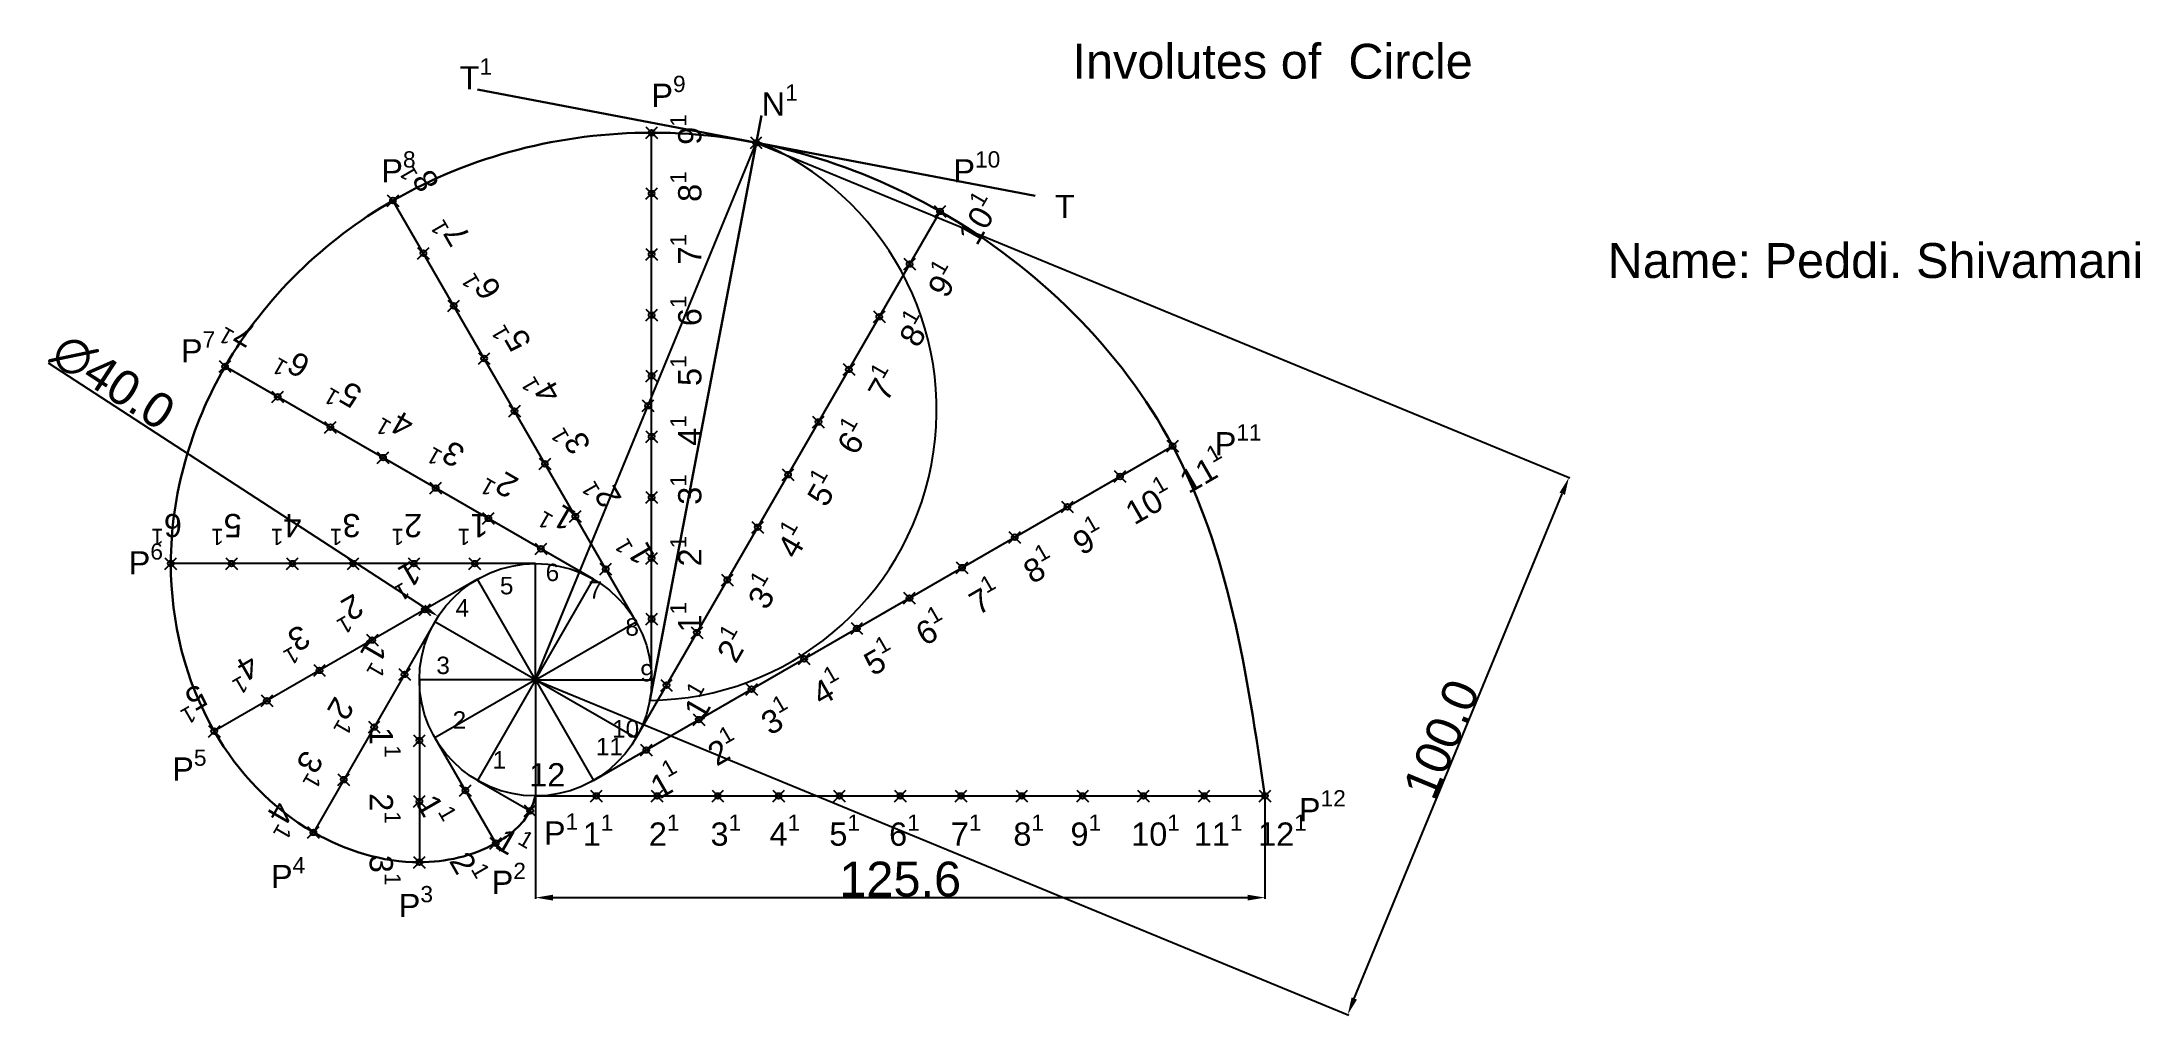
# Model space of a CAD drawing. Header units: millimetres. Extents: x 35 to 396, y 91 to 258.
import ezdxf

# ---------------------------------------------------------------- set-up
doc = ezdxf.new("R2010")
doc.units = ezdxf.units.MM
doc.header["$MEASUREMENT"] = 0
doc.header["$PDMODE"] = 35
doc.header["$PDSIZE"] = -3
doc.styles.get("Standard").update_dxf_attribs({"font": 'arial.ttf'})
doc.dimstyles.get("Standard").update_dxf_attribs({"dimtxt": 6, "dimasz": 3, "dimexe": 0.18, "dimexo": 0.0625, "dimgap": 0.09, "dimtad": 1, "dimdec": 1, "dimzin": 0, "dimdsep": 46, "dimtxsty": 'Standard', "dimcen": 0.09, "dimclrt": 2, "dimadec": 0, "dimazin": 0, "dimtfac": 1, "dimtdec": 1, "dimtofl": 0, "dimtmove": 0, "dimatfit": 3, "dimfxl": 1, "dimtolj": 1, "dimtzin": 0, "dimarcsym": 0})

# ---------------------------------------------------------------- blocks, each defined once
blk = doc.blocks.new('*D2')
at = {"color": 0, "lineweight": -2, "transparency": 16777216}
for p, q in [((120.05, 128.44), (120.05, 110.82)), ((245.65, 128.44), (245.65, 110.82)), ((123.05, 111), (242.65, 111))]:
    blk.add_line(p, q, dxfattribs=at)
at = {"color": 0, "transparency": 16777216}
for points in [[(123.05, 111.5), (123.05, 110.5), (120.05, 111)], [(242.65, 111.5), (242.65, 110.5), (245.65, 111)]]:
    blk.add_solid(points, dxfattribs=at)
at = {"layer": 'Defpoints', "color": 0, "transparency": 16777216}
for p in [(120.05, 128.5), (245.65, 128.5), (245.65, 111)]:
    blk.add_point(p, dxfattribs=at)
at = {"color": 2, "transparency": 16777216, "insert": (182.85, 114.15), "char_height": 6, "attachment_point": 5}
blk.add_mtext('\\A1;125.6', dxfattribs=at)
blk = doc.blocks.new('*D3')
at = {"color": 0, "lineweight": -2, "transparency": 16777216}
for p, q in [((36.16, 203.07), (100.77, 161.04)), ((119.96, 148.5), (120.14, 148.5)), ((120.05, 148.41), (120.05, 148.59))]:
    blk.add_line(p, q, dxfattribs=at)
at = {"color": 0, "transparency": 16777216}
blk.add_solid([(101.05, 161.46), (100.5, 160.62), (103.29, 159.41)], dxfattribs=at)
at = {"layer": 'Defpoints', "color": 0, "transparency": 16777216}
for p in [(103.29, 159.41), (136.82, 137.6)]:
    blk.add_point(p, dxfattribs=at)
at = {"color": 2, "transparency": 16777216, "insert": (47.31, 199.78), "char_height": 6, "attachment_point": 5, "rotation": 326.9551}
blk.add_mtext('\\A1;∅40.0', dxfattribs=at)
blk = doc.blocks.new('*D4')
at = {"color": 0, "lineweight": -2, "transparency": 16777216}
for p, q in [((158.11, 240.94), (298.16, 183.25)), ((261.04, 93.63), (296.85, 180.54)), ((120.02, 148.48), (260.07, 90.79))]:
    blk.add_line(p, q, dxfattribs=at)
at = {"color": 0, "lineweight": 25, "transparency": 16777216}
for points in [[(296.38, 180.73), (297.31, 180.35), (297.99, 183.32)], [(260.58, 93.82), (261.5, 93.44), (259.9, 90.85)]]:
    blk.add_solid(points, dxfattribs=at)
at = {"layer": 'Defpoints', "color": 0, "lineweight": 25, "transparency": 16777216}
for p in [(158.05, 240.96), (297.99, 183.32), (119.96, 148.5)]:
    blk.add_point(p, dxfattribs=at)
at = {"color": 2, "lineweight": 25, "transparency": 16777216, "insert": (276.03, 138.29), "char_height": 6, "attachment_point": 5, "rotation": 67.6107}
blk.add_mtext('\\A1;100.0', dxfattribs=at)

msp = doc.modelspace()

# ---------------------------------------------------------------- linework, layer by layer
at = {"color": 4, "lineweight": 30}
msp.add_line((110.05, 250.12), (206.06, 231.8), dxfattribs=at)
at = {"color": 2, "lineweight": 30, "true_color": 0xf1eb1f}
msp.add_line((158.95, 245.67), (139.74, 144.95), dxfattribs=at)
at = {"lineweight": 25}
for p, q in [((140.05, 148.5), (140.05, 242.7)), ((120.05, 148.59), (158.15, 241.19)), ((121.62, 152.4), (158.15, 241.19)), ((137.37, 158.5), (95.51, 231.02)), ((137.37, 138.5), (189.71, 229.15)), ((130.05, 165.82), (66.6, 202.45)), ((130.05, 131.18), (229.76, 188.75)), ((120.05, 168.5), (57.25, 168.5)), ((120.05, 148.5), (120.05, 168.5)), ((110.05, 165.82), (64.73, 139.65)), ((120.05, 148.5), (110.05, 165.82)), ((120.05, 148.5), (130.05, 165.82)), ((102.73, 158.5), (81.8, 122.24)), ((120.05, 148.5), (102.73, 158.5)), ((120.05, 148.5), (137.37, 158.5)), ((120.05, 148.5), (100.05, 148.5)), ((100.05, 148.5), (100.05, 117.1)), ((120.05, 148.5), (102.73, 138.5)), ((120.05, 148.5), (110.05, 131.18)), ((120.05, 148.5), (120.05, 128.5)), ((120.05, 148.5), (130.05, 131.18)), ((120.05, 148.5), (137.37, 138.5)), ((120.05, 148.5), (140.05, 148.5)), ((102.73, 138.5), (113.96, 119.06)), ((110.05, 131.18), (119.12, 125.95)), ((120.05, 128.5), (245.65, 128.5))]:
    msp.add_line(p, q, dxfattribs=at)
msp.add_circle((120.05, 148.5), 20, dxfattribs=at)
msp.add_arc((139.12, 194.95), 50, 270.7014, 67.6388, dxfattribs=at)
at = {"color": 32, "lineweight": 30, "true_color": 0xcd6928}
msp.add_open_spline([(120.05, 128.5), (119.78, 127.63), (118.7, 124.14), (111.84, 118.72), (98.25, 115.7), (79.19, 121.55), (61.72, 140.09), (54.36, 170.39), (64.62, 205.79), (95.19, 235.32), (142.01, 247.08), (193.48, 232.42), (236.66, 189.78), (242.57, 149.54), (245.65, 128.5)], degree=3, knots=[0, 0, 0, 0, 2.719826, 10.850369, 24.397407, 43.361769, 67.743731, 97.543419, 132.760901, 173.396216, 219.449391, 270.920444, 327.809388, 390.116232, 390.116232, 390.116232, 390.116232], dxfattribs=at)
at = {"lineweight": 25}
for p in [(140.05, 242.7), (158.05, 240.96), (95.51, 231.02), (140.05, 232.23), (189.71, 229.15), (100.74, 221.95), (140.05, 221.77), (184.47, 220.08), (105.97, 212.89), (140.05, 211.3), (179.24, 211.02), (66.6, 202.45), (111.21, 203.82), (174.01, 201.95), (140.05, 200.83), (75.67, 197.22), (116.44, 194.76), (139.43, 195.69), (84.73, 191.99), (168.77, 192.89), (93.8, 186.75), (140.05, 190.37), (229.76, 188.75), (121.67, 185.69), (163.54, 183.82), (220.7, 183.51), (102.86, 181.52), (140.05, 179.9), (111.93, 176.29), (126.91, 176.63), (211.63, 178.28), (158.31, 174.76), (202.57, 173.05), (120.99, 171.05), (140.05, 169.43), (57.25, 168.5), (67.72, 168.5), (78.19, 168.5), (88.65, 168.5), (99.12, 168.5), (109.59, 168.5), (132.14, 167.57), (153.07, 165.69), (193.5, 167.81), (184.44, 162.58), (100.99, 160.59), (140.05, 158.97), (91.93, 155.35), (147.84, 156.63), (175.38, 157.35), (166.31, 152.11), (82.86, 150.12), (97.5, 149.44), (142.61, 147.57), (157.25, 146.88), (73.8, 144.89), (64.73, 139.65), (92.27, 140.37), (148.18, 141.65), (100.05, 138.03), (139.12, 136.41), (87.03, 131.31), (107.97, 129.44), (100.05, 127.57), (119.12, 125.95), (130.52, 128.5), (140.99, 128.5), (151.45, 128.5), (161.92, 128.5), (172.39, 128.5), (182.85, 128.5), (193.32, 128.5), (203.79, 128.5), (214.25, 128.5), (224.72, 128.5), (235.19, 128.5), (245.65, 128.5), (81.8, 122.24), (113.2, 120.37), (100.05, 117.1)]:
    msp.add_point(p, dxfattribs=at)

# ---------------------------------------------------------------- texts
for s, p in [('Involutes of  Circle                 ', (212.5, 252)), ('Name: Peddi. Shivamani', (304.66, 217.69))]:
    msp.add_text(s, height=6, dxfattribs=at).set_placement(p)
at = {"color": 244, "lineweight": 25, "true_color": 0x991b1e}
for s, p in [('5', (113.92, 163.22)), ('6', (121.8, 165.5)), ('7', (129.18, 162.45)), ('4', (106.29, 159.4)), ('8', (135.53, 156.1)), ('3', (102.98, 149.49)), ('9', (138.08, 148.22)), ('2', (105.78, 140.09)), ('10', (133.24, 138.56)), ('11', (130.45, 135.51)), ('1', (112.65, 133.22))]:
    msp.add_text(s, height=3, dxfattribs=at).set_placement(p)
at = {"color": 6, "char_height": 4, "attachment_point": 1}
for s, insert, width in [('\\A1;T{\\H0.7x;\\S1^ ;}', (107, 255.5), 1.0002), ('\\A1;N{\\H0.7x;\\S1^ ;}', (159, 251), 5.1372), ('\\A1;T', (209.5, 232), 5.1372)]:
    msp.add_mtext(s, dxfattribs=dict(at, insert=insert, width=width))
at = {"color": 85, "true_color": 0x58ba48, "char_height": 4, "attachment_point": 1}
for s, insert in [('\\A1;P{\\H0.7x;\\S9^ ;}', (140, 252.5)), ('\\A1;P{\\H0.7x;\\S8^ ;}', (93.5, 239.5)), ('\\A1;P{\\H0.7x;\\S6^ ;}', (50, 172)), ('\\A1;P{\\H0.7x;\\S5^ ;}', (57.5, 136.5)), ('\\A1;P{\\H0.7x;\\S12^ ;}', (251.5, 129.5)), ('\\A1;P{\\H0.7x;\\S1^ ;}', (121.5, 125.5)), ('\\A1;P{\\H0.7x;\\S4^ ;}', (74.5, 118)), ('\\A1;P{\\H0.7x;\\S2^ ;}', (112.5, 117)), ('\\A1;P{\\H0.7x;\\S3^ ;}', (96.5, 113))]:
    msp.add_mtext(s, dxfattribs=dict(at, insert=insert))
at = {"lineweight": 25, "char_height": 4, "attachment_point": 1}
for s, insert, rotation in [('\\A1;\\pxt0.66345;9{\\H0.7x;\\S1^ ;}', (143.25, 240.61), 90), ('\\A1;\\pxt0.66345;8{\\H0.7x;\\S1^ ;}', (99.01, 231.35), 120), ('\\A1;\\pxt0.66345;8{\\H0.7x;\\S1^ ;}', (143.25, 230.78), 90), ('\\A1;\\pxt0.66345;10{\\H0.7x;\\S1^ ;}', (191.43, 225.73), 60), ('\\A1;\\pxt0.66345;7{\\H0.7x;\\S1^ ;}', (104.39, 222.02), 120), ('\\A1;\\pxt0.66345;7{\\H0.7x;\\S1^ ;}', (143.25, 220), 90), ('\\A1;\\pxt0.66345;9{\\H0.7x;\\S1^ ;}', (186.2, 216.67), 60), ('\\A1;\\pxt0.66345;6{\\H0.7x;\\S1^ ;}', (109.7, 212.83), 120), ('\\A1;\\pxt0.66345;6{\\H0.7x;\\S1^ ;}', (143.25, 209.39), 90), ('\\A1;\\pxt0.66345;7{\\H0.7x;\\S1^ ;}', (69.73, 204.34), 150), ('\\A1;\\pxt0.66345;5{\\H0.7x;\\S1^ ;}', (114.85, 203.91), 120), ('\\A1;\\pxt0.66345;8{\\H0.7x;\\S1^ ;}', (181.28, 208.15), 60), ('\\A1;\\pxt0.66345;6{\\H0.7x;\\S1^ ;}', (78.92, 199.04), 150), ('\\A1;\\pxt0.66345;5{\\H0.7x;\\S1^ ;}', (143.25, 199.09), 90), ('\\A1;\\pxt0.66345;7{\\H0.7x;\\S1^ ;}', (175.9, 198.83), 60), ('\\A1;\\pxt0.66345;5{\\H0.7x;\\S1^ ;}', (87.84, 193.88), 150), ('\\A1;\\pxt0.66345;4{\\H0.7x;\\S1^ ;}', (120, 194.99), 120), ('\\A1;\\pxt0.66345;4{\\H0.7x;\\S1^ ;}', (96.77, 188.73), 150), ('\\A1;\\pxt0.66345;3{\\H0.7x;\\S1^ ;}', (125.08, 186.2), 120), ('\\A1;\\pxt0.66345;4{\\H0.7x;\\S1^ ;}', (143.25, 188.78), 90), ('\\A1;\\pxt0.66345;6{\\H0.7x;\\S1^ ;}', (170.59, 189.63), 60), ('\\A1;\\pxt0.66345;3{\\H0.7x;\\S1^ ;}', (105.55, 183.66), 150), ('\\A1;\\pxt0.66345;11{\\H0.7x;\\S1^ ;}', (229.81, 185.08), 30), ('\\A1;\\pxt0.66345;2{\\H0.7x;\\S1^ ;}', (114.75, 178.35), 150), ('\\A1;\\pxt0.66345;5{\\H0.7x;\\S1^ ;}', (165.44, 180.71), 60), ('\\A1;\\pxt0.66345;2{\\H0.7x;\\S1^ ;}', (130.38, 177.01), 120), ('\\A1;\\pxt0.66345;3{\\H0.7x;\\S1^ ;}', (143.25, 178.64), 90), ('\\A1;\\pxt0.66345;10{\\H0.7x;\\S1^ ;}', (220.48, 179.7), 30), ('\\A1;\\pxt0.66345;6{\\H0.7x;\\S1^ ;}', (59.17, 171.7), 180), ('\\A1;\\pxt0.66345;5{\\H0.7x;\\S1^ ;}', (69.47, 171.7), 180), ('\\A1;\\pxt0.66345;4{\\H0.7x;\\S1^ ;}', (79.77, 171.7), 180), ('\\A1;\\pxt0.66345;3{\\H0.7x;\\S1^ ;}', (89.92, 171.7), 180), ('\\A1;\\pxt0.66345;2{\\H0.7x;\\S1^ ;}', (100.53, 171.7), 180), ('\\A1;\\pxt0.66345;1{\\H0.7x;\\S1^ ;}', (111.93, 171.7), 180), ('\\A1;\\pxt0.66345;1{\\H0.7x;\\S1^ ;}', (124.62, 172.65), 150), ('\\A1;\\pxt0.66345;4{\\H0.7x;\\S1^ ;}', (160.29, 171.79), 60), ('\\A1;\\pxt0.66345;9{\\H0.7x;\\S1^ ;}', (211.42, 174.47), 30), ('\\A1;\\pxt0.66345;1{\\H0.7x;\\S1^ ;}', (136.08, 167.14), 120), ('\\A1;\\pxt0.66345;2{\\H0.7x;\\S1^ ;}', (143.25, 168.02), 90), ('\\A1;\\pxt0.66345;8{\\H0.7x;\\S1^ ;}', (202.91, 169.55), 30), ('\\A1;\\pxt0.66345;1{\\H0.7x;\\S1^ ;}', (101.42, 164.53), 210), ('\\A1;\\pxt0.66345;3{\\H0.7x;\\S1^ ;}', (155.21, 163), 60), ('\\A1;\\pxt0.66345;7{\\H0.7x;\\S1^ ;}', (193.58, 164.16), 30), ('\\A1;\\pxt0.66345;2{\\H0.7x;\\S1^ ;}', (91.55, 158.83), 210), ('\\A1;\\pxt0.66345;1{\\H0.7x;\\S1^ ;}', (143.25, 156.63), 90), ('\\A1;\\pxt0.66345;6{\\H0.7x;\\S1^ ;}', (184.38, 158.86), 30), ('\\A1;\\pxt0.66345;3{\\H0.7x;\\S1^ ;}', (82.36, 153.52), 210), ('\\A1;\\pxt0.66345;1{\\H0.7x;\\S1^ ;}', (95.9, 153.06), 240), ('\\A1;\\pxt0.66345;2{\\H0.7x;\\S1^ ;}', (149.9, 153.81), 60), ('\\A1;\\pxt0.66345;5{\\H0.7x;\\S1^ ;}', (175.46, 153.7), 30), ('\\A1;\\pxt0.66345;4{\\H0.7x;\\S1^ ;}', (73.57, 148.45), 210), ('\\A1;\\pxt0.66345;4{\\H0.7x;\\S1^ ;}', (166.54, 148.55), 30), ('\\A1;\\pxt0.66345;5{\\H0.7x;\\S1^ ;}', (64.65, 143.3), 210), ('\\A1;\\pxt0.66345;2{\\H0.7x;\\S1^ ;}', (90.2, 143.19), 240), ('\\A1;\\pxt0.66345;1{\\H0.7x;\\S1^ ;}', (144.21, 143.94), 60), ('\\A1;\\pxt0.66345;3{\\H0.7x;\\S1^ ;}', (157.75, 143.48), 30), ('\\A1;\\pxt0.66345;1{\\H0.7x;\\S1^ ;}', (96.86, 140.38), 270), ('\\A1;\\pxt0.66345;2{\\H0.7x;\\S1^ ;}', (148.56, 138.17), 30), ('\\A1;\\pxt0.66345;3{\\H0.7x;\\S1^ ;}', (84.9, 134), 240), ('\\A1;\\pxt0.66345;1{\\H0.7x;\\S1^ ;}', (138.69, 132.47), 30), ('\\A1;\\pxt0.66345;4{\\H0.7x;\\S1^ ;}', (79.82, 125.21), 240), ('\\A1;\\pxt0.66345;2{\\H0.7x;\\S1^ ;}', (96.86, 128.98), 270), ('\\A1;\\pxt0.66345;1{\\H0.7x;\\S1^ ;}', (104.03, 129.87), 300), ('\\A1;\\pxt0.66345;1{\\H0.7x;\\S1^ ;}', (115.49, 124.35), 330), ('\\A1;\\pxt0.66345;3{\\H0.7x;\\S1^ ;}', (96.86, 118.37), 270), ('\\A1;\\pxt0.66345;2{\\H0.7x;\\S1^ ;}', (109.72, 120), 300)]:
    msp.add_mtext_dynamic_manual_height_columns(s, width=4, gutter_width=20, heights=[0], dxfattribs=dict(at, insert=insert, rotation=rotation))
at = {"color": 85, "true_color": 0x58ba48, "char_height": 4, "attachment_point": 1}
for s, insert, width in [('\\A1;P{\\H0.7x;\\S10^ ;}', (192, 239.5), 5.1372), ('\\A1;P{\\H0.7x;\\S7^ ;}', (59, 208.5), 5.1449), ('\\A1;P{\\H0.7x;\\S11^ ;}', (237, 192.5), 4.8455)]:
    msp.add_mtext(s, dxfattribs=dict(at, insert=insert, width=width))
at = {"color": 244, "lineweight": 25, "true_color": 0x991b1e, "insert": (118.96, 134.15), "char_height": 4, "attachment_point": 1}
msp.add_mtext_dynamic_manual_height_columns('\\A1;\\pxt0.66345;12', width=4, gutter_width=20, heights=[0], dxfattribs=at)
at = {"lineweight": 25, "char_height": 4, "attachment_point": 1}
for s, insert in [('\\A1;\\pxt0.66345;1{\\H0.7x;\\S1^ ;}', (128.18, 125.3)), ('\\A1;\\pxt0.66345;2{\\H0.7x;\\S1^ ;}', (139.57, 125.3)), ('\\A1;\\pxt0.66345;3{\\H0.7x;\\S1^ ;}', (150.19, 125.3)), ('\\A1;\\pxt0.66345;4{\\H0.7x;\\S1^ ;}', (160.34, 125.3)), ('\\A1;\\pxt0.66345;5{\\H0.7x;\\S1^ ;}', (170.64, 125.3)), ('\\A1;\\pxt0.66345;6{\\H0.7x;\\S1^ ;}', (180.94, 125.3)), ('\\A1;\\pxt0.66345;7{\\H0.7x;\\S1^ ;}', (191.56, 125.3)), ('\\A1;\\pxt0.66345;8{\\H0.7x;\\S1^ ;}', (202.33, 125.3)), ('\\A1;\\pxt0.66345;9{\\H0.7x;\\S1^ ;}', (212.16, 125.3)), ('\\A1;\\pxt0.66345;10{\\H0.7x;\\S1^ ;}', (222.62, 125.3)), ('\\A1;\\pxt0.66345;11{\\H0.7x;\\S1^ ;}', (233.39, 125.3)), ('\\A1;\\pxt0.66345;12{\\H0.7x;\\S1^ ;}', (244.48, 125.3))]:
    msp.add_mtext_dynamic_manual_height_columns(s, width=4, gutter_width=20, heights=[0], dxfattribs=dict(at, insert=insert))

# ---------------------------------------------------------------- dimensions: what is measured, and where the dimension line sits
at = {"lineweight": 25}
dim = msp.add_aligned_dim(p1=(119.96, 148.5), p2=(158.05, 240.96), distance=-151.34, dimstyle='Standard', dxfattribs=at)
dim.commit()
dim.dimension.update_dxf_attribs({"geometry": '*D4', "text_midpoint": (276.03, 138.29)})
dim = msp.add_diameter_dim_2p(p1=(136.82, 137.6), p2=(103.29, 159.41), dimstyle='Standard')
dim.commit()
dim.dimension.update_dxf_attribs({"geometry": '*D3', "text_midpoint": (45.5, 197), "dimtype": 163})
dim = msp.add_linear_dim(base=(245.65, 111), p1=(120.05, 128.5), p2=(245.65, 128.5), dimstyle='Standard')
dim.commit()
dim.dimension.update_dxf_attribs({"geometry": '*D2', "text_midpoint": (182.85, 114.15)})

doc.saveas('drawing.dxf')
